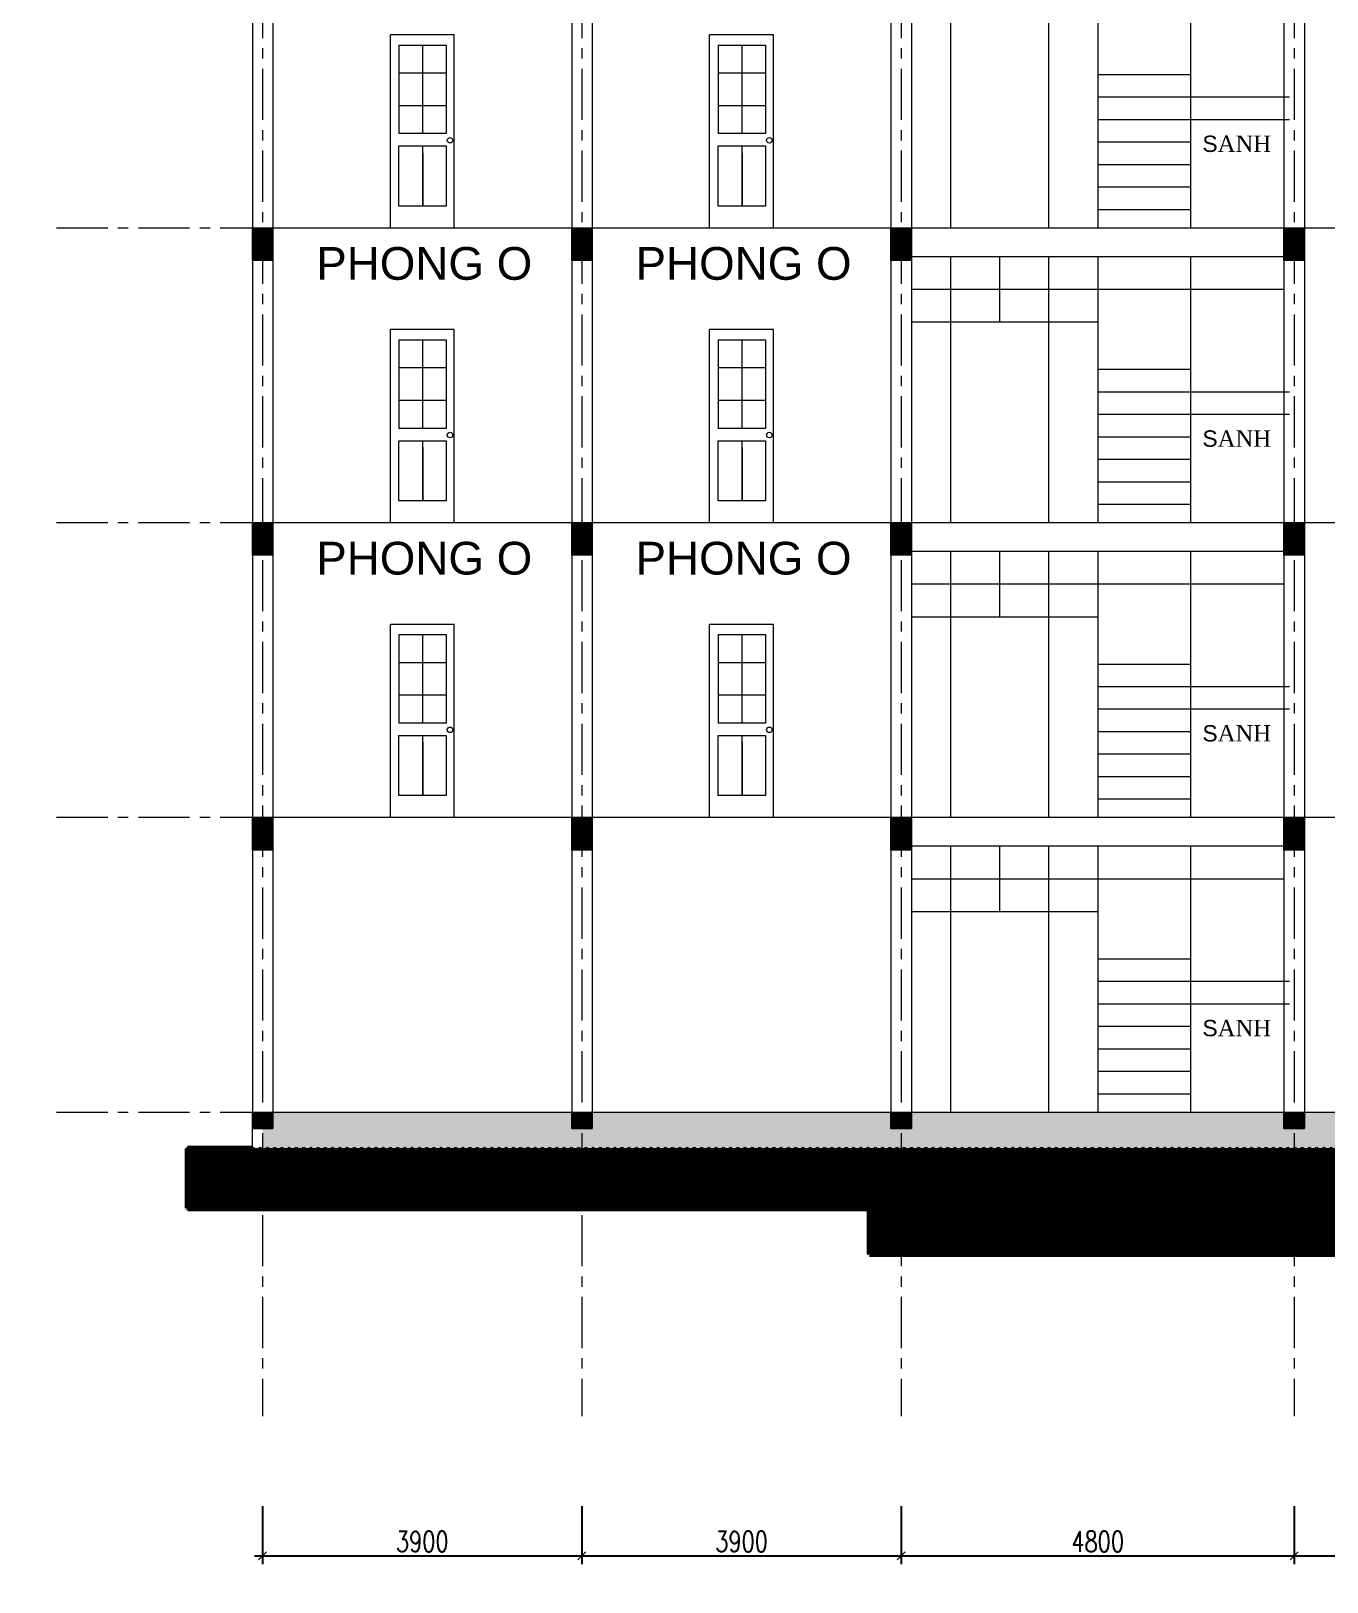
# Model space of a CAD drawing. Header units: millimetres. Extents: x 0 to 8478784, y 0 to 684185.
# Drawn here: x 4021303 to 4037133, y 427300 to 446242 of the extents above; entities that cross this region are included whole.
import ezdxf

# ---------------------------------------------------------------- set-up
doc = ezdxf.new("R2010")
doc.units = ezdxf.units.MM
doc.header["$LTSCALE"] = 5000
doc.header["$MEASUREMENT"] = 0
doc.header["$PDMODE"] = 1
doc.header["$PDSIZE"] = -2
doc.linetypes.add('CENTER', pattern=[2, 1.25, -0.25, 0.25, -0.25])
for name, color, linetype, lineweight in [('00-XM.Dim', 8, 'Continuous', 15), ('00-XMT.Axes', 22, 'CENTER', 15), ('02-XMT.Beams', 94, 'Continuous', 25), ('net thay', 7, 'Continuous', 15)]:
    doc.layers.add(name, color=color, linetype=linetype, lineweight=lineweight)
doc.styles.add('S1', font='VHARIAL.TTF', dxfattribs={"height": 200})
doc.styles.add('vnsimli 0.7', font='vnsimli.shx', dxfattribs={"width": 0.75})
doc.dimstyles.new('XMT 1-1-100', dxfattribs={"dimscale": 100, "dimtxt": 2.5, "dimasz": 1, "dimexe": 1, "dimexo": 0, "dimgap": 0.5, "dimtad": 1, "dimdec": 0, "dimzin": 0, "dimdsep": 46, "dimtxsty": 'vnsimli 0.7', "dimblk": 'ARCHTICK', "dimcen": 1.5, "dimdle": 1, "dimclrd": 8, "dimclre": 8, "dimclrt": 116, "dimadec": 0, "dimazin": 0, "dimtfac": 1, "dimtdec": 0, "dimtofl": 0, "dimtmove": 0, "dimatfit": 3, "dimfxl": 0.18, "dimtolj": 1, "dimtzin": 0, "dimarcsym": 0})

# ---------------------------------------------------------------- blocks, each defined once
blk = doc.blocks.new('_ArchTick')
at = {"color": 0, "linetype": 'ByBlock', "const_width": 0.15}
blk.add_lwpolyline([(-0.5, -0.5), (0.5, 0.5)], dxfattribs=at)
blk = doc.blocks.new('*D258')
at = {"layer": '00-XM.Dim', "color": 8, "linetype": 'Continuous', "lineweight": -2, "transparency": 16777216}
for p, q in [((4024132, 428225), (4024132, 427519)), ((4028032, 428225), (4028032, 427519)), ((4024032, 427619), (4028132, 427619))]:
    blk.add_line(p, q, dxfattribs=at)
at = {"layer": 'Defpoints', "color": 0, "linetype": 'Continuous', "lineweight": 100, "transparency": 16777216}
for p in [(4024132, 428225), (4028032, 428225), (4028032, 427619)]:
    blk.add_point(p, dxfattribs=at)
at = {"layer": '00-XM.Dim', "color": 8, "linetype": 'Continuous', "lineweight": -2, "transparency": 16777216, "xscale": 100, "yscale": 100, "zscale": 100, "rotation": 180}
blk.add_blockref('_ArchTick', (4024132, 427619), dxfattribs=at)
at = {"layer": '00-XM.Dim', "color": 8, "linetype": 'Continuous', "lineweight": -2, "transparency": 16777216, "xscale": 100, "yscale": 100, "zscale": 100}
blk.add_blockref('_ArchTick', (4028032, 427619), dxfattribs=at)
at = {"layer": '00-XM.Dim', "color": 116, "linetype": 'Continuous', "lineweight": 15, "transparency": 16777216, "insert": (4026082, 427794), "char_height": 250, "attachment_point": 5, "style": 'vnsimli 0.7'}
blk.add_mtext('\\A1;3900', dxfattribs=at)
blk = doc.blocks.new('*D259')
at = {"layer": '00-XM.Dim', "color": 8, "linetype": 'Continuous', "lineweight": -2, "transparency": 16777216}
for p, q in [((4028032, 428225), (4028032, 427519)), ((4031932, 428225), (4031932, 427519)), ((4027932, 427619), (4032032, 427619))]:
    blk.add_line(p, q, dxfattribs=at)
at = {"layer": 'Defpoints', "color": 0, "linetype": 'Continuous', "lineweight": 100, "transparency": 16777216}
for p in [(4028032, 428225), (4031932, 428225), (4031932, 427619)]:
    blk.add_point(p, dxfattribs=at)
at = {"layer": '00-XM.Dim', "color": 8, "linetype": 'Continuous', "lineweight": -2, "transparency": 16777216, "xscale": 100, "yscale": 100, "zscale": 100, "rotation": 180}
blk.add_blockref('_ArchTick', (4028032, 427619), dxfattribs=at)
at = {"layer": '00-XM.Dim', "color": 8, "linetype": 'Continuous', "lineweight": -2, "transparency": 16777216, "xscale": 100, "yscale": 100, "zscale": 100}
blk.add_blockref('_ArchTick', (4031932, 427619), dxfattribs=at)
at = {"layer": '00-XM.Dim', "color": 116, "linetype": 'Continuous', "lineweight": 15, "transparency": 16777216, "insert": (4029982, 427794), "char_height": 250, "attachment_point": 5, "style": 'vnsimli 0.7'}
blk.add_mtext('\\A1;3900', dxfattribs=at)
blk = doc.blocks.new('*D260')
at = {"layer": '00-XM.Dim', "color": 8, "linetype": 'Continuous', "lineweight": -2, "transparency": 16777216}
for p, q in [((4031932, 428225), (4031932, 427519)), ((4036732, 428225), (4036732, 427519)), ((4031832, 427619), (4036832, 427619))]:
    blk.add_line(p, q, dxfattribs=at)
at = {"layer": 'Defpoints', "color": 0, "linetype": 'Continuous', "lineweight": 100, "transparency": 16777216}
for p in [(4031932, 428225), (4036732, 428225), (4036732, 427619)]:
    blk.add_point(p, dxfattribs=at)
at = {"layer": '00-XM.Dim', "color": 8, "linetype": 'Continuous', "lineweight": -2, "transparency": 16777216, "xscale": 100, "yscale": 100, "zscale": 100, "rotation": 180}
blk.add_blockref('_ArchTick', (4031932, 427619), dxfattribs=at)
at = {"layer": '00-XM.Dim', "color": 8, "linetype": 'Continuous', "lineweight": -2, "transparency": 16777216, "xscale": 100, "yscale": 100, "zscale": 100}
blk.add_blockref('_ArchTick', (4036732, 427619), dxfattribs=at)
at = {"layer": '00-XM.Dim', "color": 116, "linetype": 'Continuous', "lineweight": 15, "transparency": 16777216, "insert": (4034332, 427794), "char_height": 250, "attachment_point": 5, "style": 'vnsimli 0.7'}
blk.add_mtext('\\A1;4800', dxfattribs=at)
blk = doc.blocks.new('*D261')
at = {"layer": '00-XM.Dim', "color": 8, "linetype": 'Continuous', "lineweight": -2, "transparency": 16777216}
for p, q in [((4036732, 428225), (4036732, 427519)), ((4040632, 428225), (4040632, 427519)), ((4036632, 427619), (4040732, 427619))]:
    blk.add_line(p, q, dxfattribs=at)
at = {"layer": 'Defpoints', "color": 0, "linetype": 'Continuous', "lineweight": 100, "transparency": 16777216}
for p in [(4036732, 428225), (4040632, 428225), (4040632, 427619)]:
    blk.add_point(p, dxfattribs=at)
at = {"layer": '00-XM.Dim', "color": 8, "linetype": 'Continuous', "lineweight": -2, "transparency": 16777216, "xscale": 100, "yscale": 100, "zscale": 100, "rotation": 180}
blk.add_blockref('_ArchTick', (4036732, 427619), dxfattribs=at)
at = {"layer": '00-XM.Dim', "color": 8, "linetype": 'Continuous', "lineweight": -2, "transparency": 16777216, "xscale": 100, "yscale": 100, "zscale": 100}
blk.add_blockref('_ArchTick', (4040632, 427619), dxfattribs=at)
at = {"layer": '00-XM.Dim', "color": 116, "linetype": 'Continuous', "lineweight": 15, "transparency": 16777216, "insert": (4038682, 427794), "char_height": 250, "attachment_point": 5, "style": 'vnsimli 0.7'}
blk.add_mtext('\\A1;3900', dxfattribs=at)

msp = doc.modelspace()

# ---------------------------------------------------------------- hatches: boundary and pattern name
at = {"layer": '02-XMT.Beams', "linetype": 'ByBlock', "lineweight": 15}
h = msp.add_hatch(dxfattribs=at)
h.set_pattern_fill('ANSI31', color=256, scale=100, style=0)
h.set_pattern_definition([(45, (2143450.454, 78208.525), (-8.838834765, 8.838834765), [])])
h.paths.add_polyline_path([(4024007.5, 443438.8), (4024007.5, 443838.8), (4024257.5, 443838.8), (4024257.5, 443438.8)])
h = msp.add_hatch(dxfattribs=at)
h.set_pattern_fill('ANSI31', color=256, scale=100, style=0)
h.set_pattern_definition([(45, (2147350.454, 78208.525), (-8.838834765, 8.838834765), [])])
h.paths.add_polyline_path([(4027907.5, 443438.8), (4027907.5, 443838.8), (4028157.5, 443838.8), (4028157.5, 443438.8)])
h = msp.add_hatch(dxfattribs=at)
h.set_pattern_fill('ANSI31', color=256, scale=100, style=0)
h.set_pattern_definition([(45, (2151250.454, 78208.525), (-8.838834765, 8.838834765), [])])
h.paths.add_polyline_path([(4031807.5, 443438.8), (4031807.5, 443838.8), (4032057.5, 443838.8), (4032057.5, 443438.8)])
h = msp.add_hatch(dxfattribs=at)
h.set_pattern_fill('ANSI31', color=256, scale=100, style=0)
h.set_pattern_definition([(45, (2156050.454, 78208.525), (-8.838834765, 8.838834765), [])])
h.paths.add_polyline_path([(4036607.5, 443438.8), (4036607.5, 443838.8), (4036857.5, 443838.8), (4036857.5, 443438.8)])
h = msp.add_hatch(dxfattribs=at)
h.set_pattern_fill('ANSI31', color=256, scale=100, style=0)
h.set_pattern_definition([(45, (2143450.454, 74608.525), (-8.838834765, 8.838834765), [])])
h.paths.add_polyline_path([(4024007.5, 439838.8), (4024007.5, 440238.8), (4024257.5, 440238.8), (4024257.5, 439838.8)])
h = msp.add_hatch(dxfattribs=at)
h.set_pattern_fill('ANSI31', color=256, scale=100, style=0)
h.set_pattern_definition([(45, (2147350.454, 74608.525), (-8.838834765, 8.838834765), [])])
h.paths.add_polyline_path([(4027907.5, 439838.8), (4027907.5, 440238.8), (4028157.5, 440238.8), (4028157.5, 439838.8)])
h = msp.add_hatch(dxfattribs=at)
h.set_pattern_fill('ANSI31', color=256, scale=100, style=0)
h.set_pattern_definition([(45, (2151250.454, 74608.525), (-8.838834765, 8.838834765), [])])
h.paths.add_polyline_path([(4031807.5, 439838.8), (4031807.5, 440238.8), (4032057.5, 440238.8), (4032057.5, 439838.8)])
h = msp.add_hatch(dxfattribs=at)
h.set_pattern_fill('ANSI31', color=256, scale=100, style=0)
h.set_pattern_definition([(45, (2156050.454, 74608.525), (-8.838834765, 8.838834765), [])])
h.paths.add_polyline_path([(4036607.5, 439838.8), (4036607.5, 440238.8), (4036857.5, 440238.8), (4036857.5, 439838.8)])
h = msp.add_hatch(dxfattribs=at)
h.set_pattern_fill('ANSI31', color=256, scale=100, style=0)
h.set_pattern_definition([(45, (2143450.454, 71008.525), (-8.838834765, 8.838834765), [])])
h.paths.add_polyline_path([(4024007.5, 436238.8), (4024007.5, 436638.8), (4024257.5, 436638.8), (4024257.5, 436238.8)])
h = msp.add_hatch(dxfattribs=at)
h.set_pattern_fill('ANSI31', color=256, scale=100, style=0)
h.set_pattern_definition([(45, (2147350.454, 71008.525), (-8.838834765, 8.838834765), [])])
h.paths.add_polyline_path([(4027907.5, 436238.8), (4027907.5, 436638.8), (4028157.5, 436638.8), (4028157.5, 436238.8)])
h = msp.add_hatch(dxfattribs=at)
h.set_pattern_fill('ANSI31', color=256, scale=100, style=0)
h.set_pattern_definition([(45, (2151250.454, 71008.525), (-8.838834765, 8.838834765), [])])
h.paths.add_polyline_path([(4031807.5, 436238.8), (4031807.5, 436638.8), (4032057.5, 436638.8), (4032057.5, 436238.8)])
h = msp.add_hatch(dxfattribs=at)
h.set_pattern_fill('ANSI31', color=256, scale=100, style=0)
h.set_pattern_definition([(45, (2156050.454, 71008.525), (-8.838834765, 8.838834765), [])])
h.paths.add_polyline_path([(4036607.5, 436238.8), (4036607.5, 436638.8), (4036857.5, 436638.8), (4036857.5, 436238.8)])
h = msp.add_hatch(dxfattribs=at)
h.set_pattern_fill('ANSI31', color=256, scale=100, style=0)
h.set_pattern_definition([(45, (2143438.208, 70276.688), (-8.838834765, 8.838834765), [])])
h.paths.add_polyline_path([(4024007.5, 432838.8), (4024007.5, 433038.8), (4024257.5, 433038.8), (4024257.5, 432838.8)])
at = {"layer": '02-XMT.Beams', "lineweight": 100}
h = msp.add_hatch(dxfattribs=at)
h.set_pattern_fill('AR-CONC', color=256, scale=25, style=0)
h.set_pattern_definition([(50, (-46092.5, -281251), (179.3150457, -15.688034), [18.75, -206.25]), (355, (-46092.5, -281251), (-34.687833, 188.0480334), [15, -165]), (100.4514, (-46077.56, -281252.3), (144.6273454, 172.3598855), [15.9350475, -175.285528]), (46.1842, (-46092.5, -281201), (266.810262, -41.379754), [28.125, -309.375]), (96.6356, (-46070.27, -281204.45), (233.665676, 243.529468), [23.902572, -262.92825]), (351.1842, (-46092.5, -281201), (233.665486, 243.52965), [22.5, -247.5]), (21, (-46067.5, -281213.5), (149.226763, -100.6547227), [18.75, -206.25]), (326, (-46067.5, -281213.5), (60.828833, 181.287511), [15, -165]), (71.4514, (-46055.06, -281221.89), (210.055657, 80.632624), [15.9350475, -175.285528]), (37.5, (-46092.5, -281251), (3.0399638, 83.2234635), [0, -163, 0, -167.5, 0, -165.625]), (7.5, (-46092.5, -281251), (65.7673844, 98.602928), [0, -95.5, 0, -159.25, 0, -63.125]), (327.5, (-46148.25, -281251), (133.455609, -5.6387179), [0, -62.5, 0, -195, 0, -258.75]), (317.5, (-46173.25, -281251), (145.7965423, 25.0262456), [0, -81.25, 0, -129.5, 0, -183.75])])
h.paths.add_polyline_path([(4028032.5, 432838.8), (4027907.5, 432838.8), (4027907.5, 433038.8), (4024257.5, 433038.8), (4024257.5, 432838.8), (4024132.5, 432838.8), (4024132.5, 432588.8), (4028032.5, 432588.8)])
h.paths.add_polyline_path([(4031807.5, 433038.8), (4028157.5, 433038.8), (4028157.5, 432838.8), (4028032.5, 432838.8), (4028032.5, 432588.8), (4031932.5, 432588.8), (4031932.5, 432838.8), (4031807.5, 432838.8)])
h.paths.add_polyline_path([(4036732.5, 432838.8), (4036607.5, 432838.8), (4036607.5, 433038.8), (4032057.5, 433038.8), (4032057.5, 432838.8), (4031932.5, 432838.8), (4031932.5, 432588.8), (4036732.5, 432588.8)])
h.paths.add_polyline_path([(4040632.5, 432838.8), (4040507.5, 432838.8), (4040507.5, 433038.8), (4036857.5, 433038.8), (4036857.5, 432838.8), (4036732.5, 432838.8), (4036732.5, 432588.8), (4040632.5, 432588.8)])
h.paths.add_polyline_path([(4044532.5, 432838.8), (4044407.5, 432838.8), (4044407.5, 433038.8), (4040757.5, 433038.8), (4040757.5, 432838.8), (4040632.5, 432838.8), (4040632.5, 432588.8), (4044532.5, 432588.8)])
h.paths.add_polyline_path([(4048432.5, 432838.8), (4048307.5, 432838.8), (4048307.5, 433038.8), (4044657.5, 433038.8), (4044657.5, 432838.8), (4044532.5, 432838.8), (4044532.5, 432588.8), (4048432.5, 432588.8)])
h.paths.add_polyline_path([(4052207.5, 433038.8), (4048557.5, 433038.8), (4048557.5, 432838.8), (4048432.5, 432838.8), (4048432.5, 432588.8), (4052332.5, 432588.8), (4052332.5, 432838.8), (4052207.5, 432838.8)])
h.paths.add_polyline_path([(4056377.5, 433038.8), (4052727.5, 433038.8), (4052727.5, 432838.8), (4052602.5, 432838.8), (4052602.5, 432588.8), (4056502.5, 432588.8), (4056502.5, 432838.8), (4056377.5, 432838.8)])
h.paths.add_polyline_path([(4060277.5, 433038.8), (4056627.5, 433038.8), (4056627.5, 432838.8), (4056502.5, 432838.8), (4056502.5, 432588.8), (4060402.5, 432588.8), (4060402.5, 432838.8), (4060277.5, 432838.8)])
h.paths.add_polyline_path([(4064302.5, 432838.8), (4064177.5, 432838.8), (4064177.5, 433038.8), (4060527.5, 433038.8), (4060527.5, 432838.8), (4060402.5, 432838.8), (4060402.5, 432588.8), (4064302.5, 432588.8)])
h.paths.add_polyline_path([(4068077.5, 433038.8), (4064427.5, 433038.8), (4064427.5, 432838.8), (4064302.5, 432838.8), (4064302.5, 432588.8), (4068202.5, 432588.8), (4068202.5, 432838.8), (4068077.5, 432838.8)])
h.paths.add_polyline_path([(4073002.5, 432838.8), (4072877.5, 432838.8), (4072877.5, 433038.8), (4068327.5, 433038.8), (4068327.5, 432838.8), (4068202.5, 432838.8), (4068202.5, 432588.8), (4073002.5, 432588.8)])
h.paths.add_polyline_path([(4076902.5, 432838.8), (4076777.5, 432838.8), (4076777.5, 433038.8), (4073127.5, 433038.8), (4073127.5, 432838.8), (4073002.5, 432838.8), (4073002.5, 432588.8), (4076902.5, 432588.8)])
h.paths.add_polyline_path([(4080802.5, 432838.8), (4080677.5, 432838.8), (4080677.5, 433038.8), (4077027.5, 433038.8), (4077027.5, 432838.8), (4076902.5, 432838.8), (4076902.5, 432588.8), (4080802.5, 432588.8)])
at = {"layer": '02-XMT.Beams', "linetype": 'ByBlock', "lineweight": 15}
h = msp.add_hatch(dxfattribs=at)
h.set_pattern_fill('ANSI31', color=256, scale=100, style=0)
h.set_pattern_definition([(45, (2147338.208, 70276.688), (-8.838834765, 8.838834765), [])])
h.paths.add_polyline_path([(4027907.5, 432838.8), (4027907.5, 433038.8), (4028157.5, 433038.8), (4028157.5, 432838.8)])
h = msp.add_hatch(dxfattribs=at)
h.set_pattern_fill('ANSI31', color=256, scale=100, style=0)
h.set_pattern_definition([(45, (2151238.208, 70276.688), (-8.838834765, 8.838834765), [])])
h.paths.add_polyline_path([(4031807.5, 432838.8), (4031807.5, 433038.8), (4032057.5, 433038.8), (4032057.5, 432838.8)])
h = msp.add_hatch(dxfattribs=at)
h.set_pattern_fill('ANSI31', color=256, scale=100, style=0)
h.set_pattern_definition([(45, (2156038.208, 70276.688), (-8.838834765, 8.838834765), [])])
h.paths.add_polyline_path([(4036607.5, 432838.8), (4036607.5, 433038.8), (4036857.5, 433038.8), (4036857.5, 432838.8)])
at = {"layer": '02-XMT.Beams', "lineweight": 100}
h = msp.add_hatch(dxfattribs=at)
h.set_pattern_fill('ANSI37', color=256, scale=500, style=0)
h.set_pattern_definition([(45, (-46092.5, -281251), (-44.1941738, 44.1941738), []), (135, (-46092.5, -281251), (-44.1941738, -44.1941738), [])])
h.paths.add_polyline_path([(4024132.5, 432588.8), (4024007.5, 432588.8), (4023214, 432588.8), (4023214, 431864.5), (4024132.5, 431864.5)])
h.paths.add_polyline_path([(4028032.5, 432588.8), (4024132.5, 432588.8), (4024132.5, 431864.5), (4028032.5, 431864.5)])
h.paths.add_polyline_path([(4031932.5, 432588.8), (4028032.5, 432588.8), (4028032.5, 431864.5), (4031543.5, 431864.5), (4031543.5, 431309), (4031932.5, 431309)])
h.paths.add_polyline_path([(4036732.5, 432588.8), (4031932.5, 432588.8), (4031932.5, 431309), (4036732.5, 431309)])
h.paths.add_polyline_path([(4040632.5, 432588.8), (4036732.5, 432588.8), (4036732.5, 431309), (4037495.5, 431309), (4037495.5, 431869.5), (4040632.5, 431869.5)])
h.paths.add_polyline_path([(4044532.5, 432588.8), (4040632.5, 432588.8), (4040632.5, 431869.5), (4044532.5, 431869.5)])
h.paths.add_polyline_path([(4048432.5, 432588.8), (4044532.5, 432588.8), (4044532.5, 431869.5), (4048432.5, 431869.5)])
h.paths.add_polyline_path([(4052332.5, 432588.8), (4048432.5, 432588.8), (4048432.5, 431869.5), (4052332.5, 431869.5)])
h.paths.add_polyline_path([(4056502.5, 432588.8), (4052602.5, 432588.8), (4052602.5, 431869.5), (4056502.5, 431869.5)])
h.paths.add_polyline_path([(4060402.5, 432588.8), (4056502.5, 432588.8), (4056502.5, 431869.5), (4060402.5, 431869.5)])
h.paths.add_polyline_path([(4064302.5, 432588.8), (4060402.5, 432588.8), (4060402.5, 431869.5), (4064302.5, 431869.5)])
h.paths.add_polyline_path([(4068202.5, 432588.8), (4064302.5, 432588.8), (4064302.5, 431869.5), (4067752.5, 431869.5), (4067752.5, 431338), (4068202.5, 431338)])
h.paths.add_polyline_path([(4073002.5, 432588.8), (4068202.5, 432588.8), (4068202.5, 431338), (4073002.5, 431338)])
h.paths.add_polyline_path([(4076902.5, 432588.8), (4073002.5, 432588.8), (4073002.5, 431338), (4073791, 431338), (4073791, 431908.5), (4076902.5, 431908.5)])
h.paths.add_polyline_path([(4080802.5, 432588.8), (4076902.5, 432588.8), (4076902.5, 431908.5), (4080802.5, 431908.5)])
h.paths.add_polyline_path([(4081724, 432589.5), (4080927.5, 432589.5), (4080927.5, 432588.8), (4080802.5, 432588.8), (4080802.5, 431908.5), (4081724, 431908.5)])

# ---------------------------------------------------------------- linework, layer by layer
at = {"layer": '00-XMT.Axes', "color": 8, "linetype": 'CENTER', "lineweight": 15, "ltscale": 0.1}
for p, q in [((4024132.5, 466781.4), (4024132.5, 429323.8)), ((4028032.5, 466781.4), (4028032.5, 429323.8)), ((4031932.5, 466781.4), (4031932.5, 429323.8)), ((4036732.5, 466781.4), (4036732.5, 429323.8)), ((4021614.5, 443838.8), (4081372.8, 443838.8)), ((4021614.5, 440238.8), (4081372.8, 440238.8)), ((4021614.5, 436638.8), (4081372.8, 436638.8)), ((4021614.5, 433038.8), (4081372.8, 433038.8))]:
    msp.add_line(p, q, dxfattribs=at)
at = {"layer": '02-XMT.Beams', "linetype": 'ByBlock', "lineweight": 15}
for p, q in [((4024007.5, 461888.8), (4024007.5, 433038.8)), ((4024257.5, 461888.8), (4024257.5, 433038.8)), ((4027907.5, 461888.8), (4027907.5, 433038.8)), ((4028157.5, 461888.8), (4028157.5, 433038.8)), ((4031807.5, 461888.8), (4031807.5, 433038.8)), ((4032057.5, 461888.8), (4032057.5, 433038.8)), ((4036607.5, 461888.8), (4036607.5, 433038.8)), ((4036857.5, 461888.8), (4036857.5, 433038.8)), ((4032532.5, 447088.8), (4032532.5, 443838.8)), ((4033732.5, 447088.8), (4033732.5, 443838.8)), ((4034332.5, 447088.8), (4034332.5, 443838.8)), ((4035470, 443838.8), (4035470, 447088.8)), ((4025692.5, 443838.8), (4025692.5, 446195.5)), ((4026472.5, 446195.5), (4025692.5, 446195.5)), ((4026472.5, 443838.8), (4026472.5, 446195.5)), ((4029592.5, 443838.8), (4029592.5, 446195.5)), ((4030372.5, 446195.5), (4029592.5, 446195.5)), ((4030372.5, 443838.8), (4030372.5, 446195.5)), ((4025797.1, 446070.6), (4026374.6, 446070.6)), ((4025797.1, 446070.6), (4025797.1, 444988.6)), ((4026089.8, 444988.6), (4026089.8, 446070.6)), ((4026374.6, 446070.6), (4026374.6, 444988.6)), ((4029697.1, 446070.6), (4030274.6, 446070.6)), ((4029697.1, 446070.6), (4029697.1, 444988.6)), ((4029989.8, 444988.6), (4029989.8, 446070.6)), ((4030274.6, 446070.6), (4030274.6, 444988.6)), ((4025797.1, 445731.4), (4026374.6, 445731.4)), ((4029697.1, 445731.4), (4030274.6, 445731.4)), ((4034332.5, 445711.2), (4035470, 445711.2)), ((4034332.5, 445436.6), (4035470, 445436.6)), ((4035470, 445436.6), (4036676.2, 445436.6)), ((4025797.1, 445334), (4026374.6, 445334)), ((4029697.1, 445334), (4030274.6, 445334)), ((4034332.5, 445161.9), (4035470, 445161.9)), ((4035470, 445161.9), (4036674.2, 445161.9)), ((4026374.6, 444988.6), (4025797.1, 444988.6)), ((4030274.6, 444988.6), (4029697.1, 444988.6)), ((4025797.1, 444838.3), (4026374.6, 444838.3)), ((4025797.1, 444104.9), (4025797.1, 444838.3)), ((4026089.8, 444104.9), (4026089.8, 444838.3)), ((4026374.6, 444838.3), (4026374.6, 444104.9)), ((4029697.1, 444838.3), (4030274.6, 444838.3)), ((4029697.1, 444104.9), (4029697.1, 444838.3)), ((4029989.8, 444104.9), (4029989.8, 444838.3)), ((4030274.6, 444838.3), (4030274.6, 444104.9)), ((4034332.5, 444887.3), (4035470, 444887.3)), ((4026089.8, 444756.1), (4026089.8, 444104.9)), ((4029989.8, 444756.1), (4029989.8, 444104.9)), ((4034332.5, 444612.7), (4035470, 444612.7)), ((4034332.5, 444338), (4035470, 444338)), ((4026374.6, 444104.9), (4025797.1, 444104.9)), ((4030274.6, 444104.9), (4029697.1, 444104.9)), ((4034332.5, 444063.4), (4035470, 444063.4)), ((4024007.5, 443838.8), (4080927.5, 443838.8)), ((4024007.5, 443838.8), (4024257.5, 443838.8)), ((4024007.5, 443438.8), (4024007.5, 443838.8)), ((4024007.5, 443838.8), (4080927.5, 443838.8)), ((4024257.5, 443838.8), (4024257.5, 443438.8)), ((4027907.5, 443838.8), (4028157.5, 443838.8)), ((4027907.5, 443438.8), (4027907.5, 443838.8)), ((4028157.5, 443838.8), (4028157.5, 443438.8)), ((4031807.5, 443838.8), (4032057.5, 443838.8)), ((4031807.5, 443438.8), (4031807.5, 443838.8)), ((4032057.5, 443838.8), (4032057.5, 443438.8)), ((4036607.5, 443838.8), (4036857.5, 443838.8)), ((4036607.5, 443438.8), (4036607.5, 443838.8)), ((4036857.5, 443838.8), (4036857.5, 443438.8)), ((4032057.5, 443488.8), (4036607.5, 443488.8)), ((4032057.5, 443488.8), (4036607.5, 443488.8)), ((4032057.5, 443488.8), (4036607.5, 443488.8)), ((4032532.5, 443488.8), (4032532.5, 440238.8)), ((4033132.5, 443488.8), (4033132.5, 442688.8)), ((4033732.5, 443488.8), (4033732.5, 440238.8)), ((4034332.5, 443488.8), (4034332.5, 440238.8)), ((4035470, 440238.8), (4035470, 443488.8)), ((4024257.5, 443438.8), (4024007.5, 443438.8)), ((4028157.5, 443438.8), (4027907.5, 443438.8)), ((4032057.5, 443438.8), (4031807.5, 443438.8)), ((4036857.5, 443438.8), (4036607.5, 443438.8)), ((4032057.5, 443088.8), (4036607.5, 443088.8)), ((4032057.5, 443088.8), (4034332.5, 443088.8)), ((4032057.5, 442688.8), (4034332.5, 442688.8)), ((4025692.5, 440238.8), (4025692.5, 442595.5)), ((4026472.5, 442595.5), (4025692.5, 442595.5)), ((4026472.5, 440238.8), (4026472.5, 442595.5)), ((4029592.5, 440238.8), (4029592.5, 442595.5)), ((4030372.5, 442595.5), (4029592.5, 442595.5)), ((4030372.5, 440238.8), (4030372.5, 442595.5)), ((4025797.1, 442470.6), (4026374.6, 442470.6)), ((4025797.1, 442470.6), (4025797.1, 441388.6)), ((4026089.8, 441388.6), (4026089.8, 442470.6)), ((4026374.6, 442470.6), (4026374.6, 441388.6)), ((4029697.1, 442470.6), (4030274.6, 442470.6)), ((4029697.1, 442470.6), (4029697.1, 441388.6)), ((4029989.8, 441388.6), (4029989.8, 442470.6)), ((4030274.6, 442470.6), (4030274.6, 441388.6)), ((4025797.1, 442131.4), (4026374.6, 442131.4)), ((4029697.1, 442131.4), (4030274.6, 442131.4)), ((4034332.5, 442111.2), (4035470, 442111.2)), ((4034332.5, 441836.6), (4035470, 441836.6)), ((4035470, 441836.6), (4036676.2, 441836.6)), ((4025797.1, 441734), (4026374.6, 441734)), ((4029697.1, 441734), (4030274.6, 441734)), ((4034332.5, 441561.9), (4035470, 441561.9)), ((4035470, 441561.9), (4036674.2, 441561.9)), ((4026374.6, 441388.6), (4025797.1, 441388.6)), ((4030274.6, 441388.6), (4029697.1, 441388.6)), ((4025797.1, 441238.3), (4026374.6, 441238.3)), ((4025797.1, 440504.9), (4025797.1, 441238.3)), ((4026089.8, 440504.9), (4026089.8, 441238.3)), ((4026374.6, 441238.3), (4026374.6, 440504.9)), ((4029697.1, 441238.3), (4030274.6, 441238.3)), ((4029697.1, 440504.9), (4029697.1, 441238.3)), ((4029989.8, 440504.9), (4029989.8, 441238.3)), ((4030274.6, 441238.3), (4030274.6, 440504.9)), ((4034332.5, 441287.3), (4035470, 441287.3)), ((4026089.8, 441156.1), (4026089.8, 440504.9)), ((4029989.8, 441156.1), (4029989.8, 440504.9)), ((4034332.5, 441012.7), (4035470, 441012.7)), ((4034332.5, 440738), (4035470, 440738)), ((4026374.6, 440504.9), (4025797.1, 440504.9)), ((4030274.6, 440504.9), (4029697.1, 440504.9)), ((4034332.5, 440463.4), (4035470, 440463.4)), ((4024007.5, 440238.8), (4080927.5, 440238.8)), ((4024007.5, 440238.8), (4024257.5, 440238.8)), ((4024007.5, 439838.8), (4024007.5, 440238.8)), ((4024007.5, 440238.8), (4080927.5, 440238.8)), ((4024257.5, 440238.8), (4024257.5, 439838.8)), ((4027907.5, 440238.8), (4028157.5, 440238.8)), ((4027907.5, 439838.8), (4027907.5, 440238.8)), ((4028157.5, 440238.8), (4028157.5, 439838.8)), ((4031807.5, 440238.8), (4032057.5, 440238.8)), ((4031807.5, 439838.8), (4031807.5, 440238.8)), ((4032057.5, 440238.8), (4032057.5, 439838.8)), ((4036607.5, 440238.8), (4036857.5, 440238.8)), ((4036607.5, 439838.8), (4036607.5, 440238.8)), ((4036857.5, 440238.8), (4036857.5, 439838.8)), ((4032057.5, 439888.8), (4036607.5, 439888.8)), ((4032057.5, 439888.8), (4036607.5, 439888.8)), ((4032057.5, 439888.8), (4036607.5, 439888.8)), ((4032532.5, 439888.8), (4032532.5, 436638.8)), ((4033132.5, 439888.8), (4033132.5, 439088.8)), ((4033732.5, 439888.8), (4033732.5, 436638.8)), ((4034332.5, 439888.8), (4034332.5, 436638.8)), ((4035470, 436638.8), (4035470, 439888.8)), ((4024257.5, 439838.8), (4024007.5, 439838.8)), ((4028157.5, 439838.8), (4027907.5, 439838.8)), ((4032057.5, 439838.8), (4031807.5, 439838.8)), ((4036857.5, 439838.8), (4036607.5, 439838.8)), ((4032057.5, 439488.8), (4036607.5, 439488.8)), ((4032057.5, 439488.8), (4034332.5, 439488.8)), ((4032057.5, 439088.8), (4034332.5, 439088.8)), ((4025692.5, 436638.8), (4025692.5, 438995.5)), ((4026472.5, 438995.5), (4025692.5, 438995.5)), ((4026472.5, 436638.8), (4026472.5, 438995.5)), ((4029592.5, 436638.8), (4029592.5, 438995.5)), ((4030372.5, 438995.5), (4029592.5, 438995.5)), ((4030372.5, 436638.8), (4030372.5, 438995.5)), ((4025797.1, 438870.6), (4026374.6, 438870.6)), ((4025797.1, 438870.6), (4025797.1, 437788.6)), ((4026089.8, 437788.6), (4026089.8, 438870.6)), ((4026374.6, 438870.6), (4026374.6, 437788.6)), ((4029697.1, 438870.6), (4030274.6, 438870.6)), ((4029697.1, 438870.6), (4029697.1, 437788.6)), ((4029989.8, 437788.6), (4029989.8, 438870.6)), ((4030274.6, 438870.6), (4030274.6, 437788.6)), ((4025797.1, 438531.4), (4026374.6, 438531.4)), ((4029697.1, 438531.4), (4030274.6, 438531.4)), ((4034332.5, 438511.2), (4035470, 438511.2)), ((4034332.5, 438236.6), (4035470, 438236.6)), ((4035470, 438236.6), (4036676.2, 438236.6)), ((4025797.1, 438134), (4026374.6, 438134)), ((4029697.1, 438134), (4030274.6, 438134)), ((4034332.5, 437961.9), (4035470, 437961.9)), ((4035470, 437961.9), (4036674.2, 437961.9)), ((4026374.6, 437788.6), (4025797.1, 437788.6)), ((4030274.6, 437788.6), (4029697.1, 437788.6)), ((4025797.1, 437638.3), (4026374.6, 437638.3)), ((4025797.1, 436904.9), (4025797.1, 437638.3)), ((4026089.8, 436904.9), (4026089.8, 437638.3)), ((4026374.6, 437638.3), (4026374.6, 436904.9)), ((4029697.1, 437638.3), (4030274.6, 437638.3)), ((4029697.1, 436904.9), (4029697.1, 437638.3)), ((4029989.8, 436904.9), (4029989.8, 437638.3)), ((4030274.6, 437638.3), (4030274.6, 436904.9)), ((4034332.5, 437687.3), (4035470, 437687.3)), ((4026089.8, 437556.1), (4026089.8, 436904.9)), ((4029989.8, 437556.1), (4029989.8, 436904.9)), ((4034332.5, 437412.7), (4035470, 437412.7)), ((4034332.5, 437138), (4035470, 437138)), ((4026374.6, 436904.9), (4025797.1, 436904.9)), ((4030274.6, 436904.9), (4029697.1, 436904.9)), ((4034332.5, 436863.4), (4035470, 436863.4)), ((4024007.5, 436638.8), (4080927.5, 436638.8)), ((4024007.5, 436638.8), (4024257.5, 436638.8)), ((4024007.5, 436238.8), (4024007.5, 436638.8)), ((4024007.5, 436638.8), (4080927.5, 436638.8)), ((4024257.5, 436638.8), (4024257.5, 436238.8)), ((4027907.5, 436638.8), (4028157.5, 436638.8)), ((4027907.5, 436238.8), (4027907.5, 436638.8)), ((4028157.5, 436638.8), (4028157.5, 436238.8)), ((4031807.5, 436638.8), (4032057.5, 436638.8)), ((4031807.5, 436238.8), (4031807.5, 436638.8)), ((4032057.5, 436638.8), (4032057.5, 436238.8)), ((4036607.5, 436638.8), (4036857.5, 436638.8)), ((4036607.5, 436238.8), (4036607.5, 436638.8)), ((4036857.5, 436638.8), (4036857.5, 436238.8)), ((4032057.5, 436288.8), (4036607.5, 436288.8)), ((4032057.5, 436288.8), (4036607.5, 436288.8)), ((4032057.5, 436288.8), (4036607.5, 436288.8)), ((4032532.5, 436288.8), (4032532.5, 433038.8)), ((4033132.5, 436288.8), (4033132.5, 435488.8)), ((4033732.5, 436288.8), (4033732.5, 433038.8)), ((4034332.5, 436288.8), (4034332.5, 433038.8)), ((4035470, 433038.8), (4035470, 436288.8)), ((4024257.5, 436238.8), (4024007.5, 436238.8)), ((4028157.5, 436238.8), (4027907.5, 436238.8)), ((4032057.5, 436238.8), (4031807.5, 436238.8)), ((4036857.5, 436238.8), (4036607.5, 436238.8)), ((4032057.5, 435888.8), (4036607.5, 435888.8)), ((4032057.5, 435888.8), (4034332.5, 435888.8)), ((4032057.5, 435488.8), (4034332.5, 435488.8)), ((4034332.5, 434911.2), (4035470, 434911.2)), ((4034332.5, 434636.6), (4035470, 434636.6)), ((4035470, 434636.6), (4036676.2, 434636.6)), ((4034332.5, 434361.9), (4035470, 434361.9)), ((4035470, 434361.9), (4036674.2, 434361.9)), ((4034332.5, 434087.3), (4035470, 434087.3)), ((4034332.5, 433812.7), (4035470, 433812.7)), ((4034332.5, 433538), (4035470, 433538)), ((4034332.5, 433263.4), (4035470, 433263.4)), ((4024007.5, 433038.8), (4080927.5, 433038.8)), ((4024007.5, 432588.8), (4024007.5, 433038.8)), ((4024007.5, 433038.8), (4024257.5, 433038.8)), ((4024007.5, 432838.8), (4024007.5, 433038.8)), ((4024007.5, 433038.8), (4080927.5, 433038.8)), ((4024257.5, 433038.8), (4024257.5, 432838.8)), ((4027907.5, 433038.8), (4028157.5, 433038.8)), ((4027907.5, 432838.8), (4027907.5, 433038.8)), ((4028157.5, 433038.8), (4028157.5, 432838.8)), ((4031807.5, 433038.8), (4032057.5, 433038.8)), ((4031807.5, 432838.8), (4031807.5, 433038.8)), ((4032057.5, 433038.8), (4032057.5, 432838.8)), ((4036607.5, 433038.8), (4036857.5, 433038.8)), ((4036607.5, 432838.8), (4036607.5, 433038.8)), ((4036857.5, 433038.8), (4036857.5, 432838.8)), ((4024257.5, 432838.8), (4024007.5, 432838.8)), ((4024007.5, 432838.8), (4024257.5, 432838.8)), ((4028157.5, 432838.8), (4027907.5, 432838.8)), ((4027907.5, 432838.8), (4028157.5, 432838.8)), ((4032057.5, 432838.8), (4031807.5, 432838.8)), ((4031807.5, 432838.8), (4032057.5, 432838.8)), ((4036857.5, 432838.8), (4036607.5, 432838.8)), ((4036607.5, 432838.8), (4036857.5, 432838.8)), ((4080927.5, 432588.8), (4024007.5, 432588.8))]:
    msp.add_line(p, q, dxfattribs=at)
at = {"layer": '02-XMT.Beams', "lineweight": 100}
for p, q in [((4024007.5, 432588.8), (4023214, 432588.8)), ((4023214, 432588.8), (4023214, 431864.5)), ((4023214, 431864.5), (4031543.5, 431864.5)), ((4031543.5, 431864.5), (4031543.5, 431309)), ((4031543.5, 431309), (4037495.5, 431309))]:
    msp.add_line(p, q, dxfattribs=at)
at = {"layer": '02-XMT.Beams', "linetype": 'ByBlock', "lineweight": 15}
for centre in [(4026421.9, 444907), (4030321.9, 444907), (4026421.9, 441307), (4030321.9, 441307), (4026421.9, 437707), (4030321.9, 437707)]:
    msp.add_circle(centre, 33.9, dxfattribs=at)
at = {"layer": 'net thay', "linetype": 'CENTER', "lineweight": 15}
msp.add_circle((3911642, 421190.5), 262994, dxfattribs=at)

# ---------------------------------------------------------------- texts
at = {"layer": '02-XMT.Beams', "linetype": 'ByBlock', "lineweight": 15, "attachment_point": 1, "style": 'S1'}
for s, insert, char_height, width in [('s{\\Fvntimeh|c0;anh}', (4035611, 444964.9), 200, 878.872), ('phong o', (4024787, 443603.9), 400, 2682.412), ('phong o', (4028687, 443603.9), 400, 2682.412), ('s{\\Fvntimeh|c0;anh}', (4035611, 441364.9), 200, 878.872), ('phong o', (4024787, 440003.9), 400, 2682.412), ('phong o', (4028687, 440003.9), 400, 2682.412), ('s{\\Fvntimeh|c0;anh}', (4035611, 437764.9), 200, 878.872), ('s{\\Fvntimeh|c0;anh}', (4035611, 434164.9), 200, 878.872)]:
    msp.add_mtext(s, dxfattribs=dict(at, insert=insert, char_height=char_height, width=width))

# ---------------------------------------------------------------- dimensions: what is measured, and where the dimension line sits
at = {"layer": '00-XM.Dim', "linetype": 'Continuous', "lineweight": 15}
for base, p1, p2, picture, middle in [((4028032.5, 427619.3), (4024132.5, 428225.4), (4028032.5, 428225.4), '*D258', (4026082.5, 427794.3)), ((4031932.5, 427619.3), (4028032.5, 428225.4), (4031932.5, 428225.4), '*D259', (4029982.5, 427794.3)), ((4036732.5, 427619.3), (4031932.5, 428225.4), (4036732.5, 428225.4), '*D260', (4034332.5, 427794.3)), ((4040632.5, 427619.3), (4036732.5, 428225.4), (4040632.5, 428225.4), '*D261', (4038682.5, 427794.3))]:
    dim = msp.add_linear_dim(base=base, p1=p1, p2=p2, dimstyle='XMT 1-1-100', dxfattribs=at)
    dim.commit()
    dim.dimension.update_dxf_attribs({"geometry": picture, "text_midpoint": middle})

doc.saveas('drawing.dxf')
